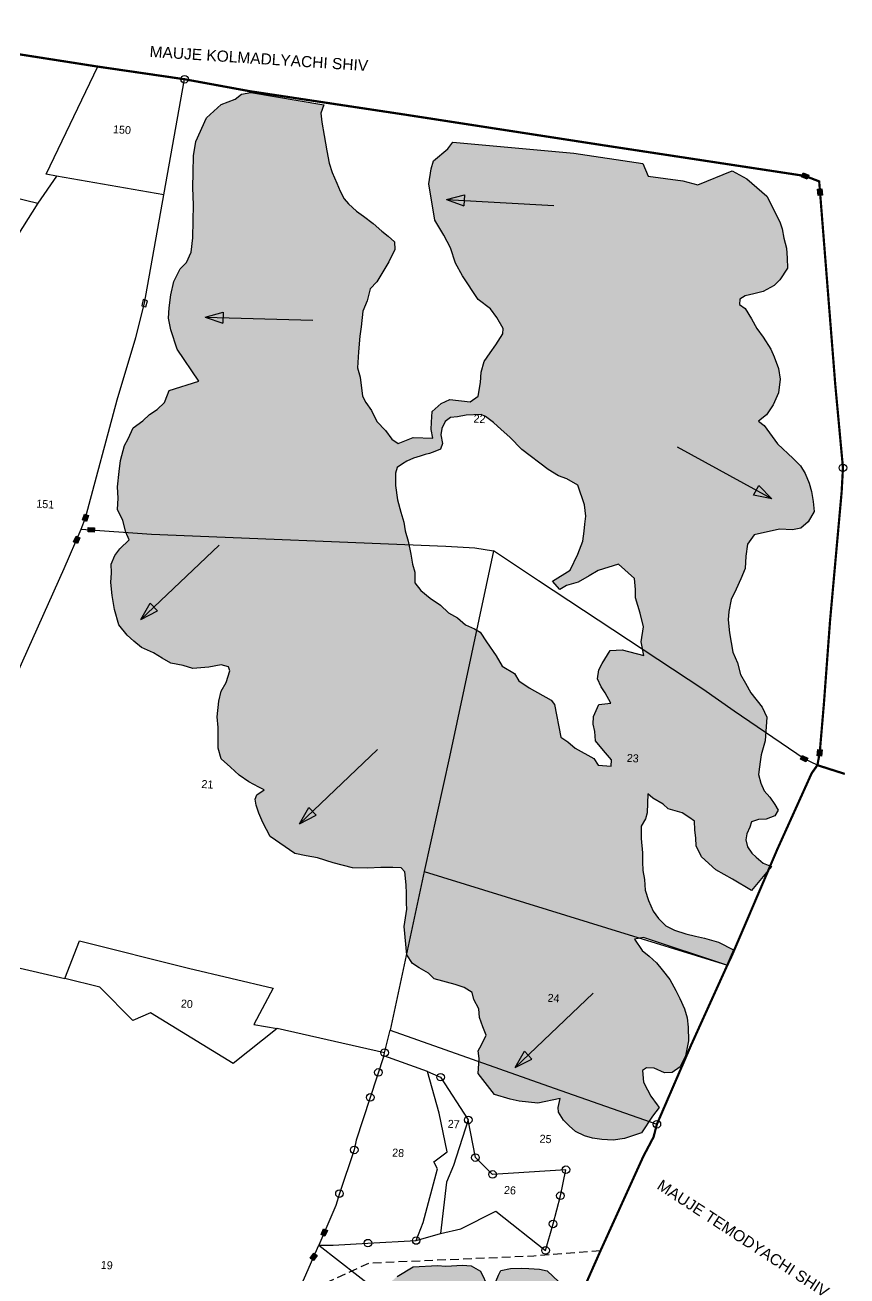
# Model space of a CAD drawing. Header units: metres. Extents: x 278326 to 279449, y 2043971 to 2046657.
# Drawn here: x 278971 to 279449, y 2045873 to 2046599 of the extents above; entities that cross this region are included whole.
import ezdxf
from ezdxf.enums import TextEntityAlignment as Align

# ---------------------------------------------------------------- set-up
doc = ezdxf.new("R2010")
doc.units = ezdxf.units.M
doc.header["$MEASUREMENT"] = 0
doc.linetypes.add('DASHED', pattern=[0.75, 0.5, -0.25])
doc.linetypes.add('DIVIDE', pattern=[1.25, 0.5, -0.25, 0, -0.25, 0, -0.25])
for name, color, linetype in [('LINE_FOOTPATH', 1, 'DASHED'), ('POLY_HATCH', 12, 'Continuous'), ('POLY_PARCEL', 6, 'Continuous'), ('SYM_ARROW', 1, 'Continuous'), ('SYM_STONE', 1, 'Continuous'), ('TEXT_MAPOUT', 7, 'Continuous'), ('TEXT_PARCEL', 7, 'Continuous'), ('V_BOUND_LINE', 7, 'Continuous'), ('V_DIVIDE_LINE', 7, 'DIVIDE')]:
    doc.layers.add(name, color=color, linetype=linetype)
doc.styles.get("Standard").update_dxf_attribs({"font": 'arial.ttf'})
doc.styles.add('TEXT_MAP', font='KRDEV050.TTF', dxfattribs={"height": 1.8})
pattern_1 = [(356.28556, (278229.2698, 2044790.343), (3.427772, 3.009841), [3.225582, -3.225582]), (86.28556, (278232.4886, 2044790.134), (-3.009841, 3.427772), [3.225582, -3.225582])]

# ---------------------------------------------------------------- blocks, each defined once
blk = doc.blocks.new('STONE')
blk.add_circle((0, 0), 0.851)
blk = doc.blocks.new('STONESQUAREFILLED')
blk.add_hatch(color=256).paths.add_polyline_path([(0.7, -0.48), (0.7, 0.48), (-0.7, 0.48), (-0.7, -0.48)])
blk.add_lwpolyline([(-0.7, 0.48), (0.7, 0.48), (0.7, -0.48), (-0.7, -0.48)], close=True)
blk = doc.blocks.new('STONESQUARE')
blk.add_lwpolyline([(-0.7, 0.48), (0.7, 0.48), (0.7, -0.48), (-0.7, -0.48)], close=True)
blk = doc.blocks.new('ARROWASPECT')
h = blk.add_hatch(color=256)
h.paths.add_polyline_path([(2.85, -2.85), (3.72, -1.98), (0, 0)])
h.paths.add_polyline_path([(0, 0), (1.98, -3.72), (2.85, -2.85)])
for points in [[(0, 0), (17.15, -17.15)], [(0, 0), (1.98, -3.72)], [(0, 0), (3.72, -1.98)], [(3.72, -1.98), (1.98, -3.72)]]:
    blk.add_lwpolyline(points)

msp = doc.modelspace()

# ---------------------------------------------------------------- hatches: boundary and pattern name
at = {"layer": 'POLY_HATCH'}
h = msp.add_hatch(dxfattribs=at)
h.set_pattern_fill('ZIGZAG', color=256, scale=25.804659, angle=-3.71444, style=0)
h.set_pattern_definition(pattern_1)
h.paths.add_polyline_path([(279184.34, 2046358.38), (279180.69, 2046363.47), (279175.73, 2046368.64), (279172.61, 2046375.02), (279169.38, 2046379.64), (279167.41, 2046383.3), (279165.93, 2046394.43), (279164.51, 2046399.82), (279165.11, 2046409.04), (279165.71, 2046418.27), (279166.49, 2046423.52), (279167.53, 2046432.71), (279170.13, 2046438.72), (279171.9, 2046445.67), (279175.7, 2046449.83), (279182.63, 2046461.3), (279186.19, 2046468.57), (279186.04, 2046472.99), (279182.28, 2046476.32), (279178.5, 2046479.21), (279173.48, 2046483.51), (279168.02, 2046487.84), (279163.79, 2046490.76), (279159.21, 2046495.03), (279156.75, 2046497.84), (279154.39, 2046502.4), (279152.48, 2046506.94), (279149.8, 2046513.29), (279147.95, 2046518.7), (279146.64, 2046525.85), (279145.02, 2046534.78), (279143.74, 2046542.36), (279143.21, 2046547.69), (279144.84, 2046552.44), (279102.48, 2046559.6), (279097.12, 2046558.63), (279093.4, 2046555.78), (279085.26, 2046552.78), (279076.8, 2046544.94), (279070.61, 2046531.23), (279069.19, 2046522.93), (279069, 2046513.24), (279068.87, 2046504.42), (279069.1, 2046494.26), (279068.97, 2046485.44), (279068.75, 2046475.31), (279067.77, 2046466.99), (279065.17, 2046460.98), (279061.4, 2046457.25), (279057.83, 2046449.98), (279056, 2046442.16), (279055.08, 2046434.72), (279054.68, 2046428.57), (279056.01, 2046421.86), (279059.69, 2046410.59), (279072.18, 2046392.13), (279055.05, 2046386.63), (279054, 2046384.05), (279052.39, 2046379.74), (279048.15, 2046375.6), (279043.55, 2046372.81), (279039.78, 2046369.09), (279034.22, 2046365.03), (279031.15, 2046358.61), (279029.14, 2046354.77), (279026.81, 2046346.1), (279025.94, 2046339.54), (279024.93, 2046330.78), (279025.38, 2046324.13), (279024.95, 2046317.54), (279028.07, 2046311.16), (279029.84, 2046304.43), (279031.75, 2046299.89), (279026.42, 2046294.68), (279023.52, 2046290.89), (279021.42, 2046285.74), (279021.55, 2046280.87), (279021.17, 2046275.16), (279022.01, 2046267.61), (279023.25, 2046259.58), (279025.76, 2046250.6), (279030.67, 2046244.54), (279034.42, 2046241.21), (279039.03, 2046237.38), (279045.89, 2046234.29), (279051, 2046231.31), (279056.1, 2046228.33), (279063.08, 2046226.99), (279068.71, 2046225.3), (279078.03, 2046226.02), (279085.18, 2046227.32), (279089.52, 2046226.16), (279090.25, 2046223.91), (279088.21, 2046217.13), (279085.23, 2046212.03), (279083.98, 2046206.38), (279082.94, 2046197.18), (279083.42, 2046190.97), (279083.49, 2046185.23), (279083.53, 2046179.05), (279085.33, 2046172.75), (279090.76, 2046167.99), (279095.75, 2046163.25), (279101.24, 2046159.37), (279107.22, 2046156.33), (279110.21, 2046154.81), (279106.06, 2046151.99), (279105.01, 2046149.41), (279105.66, 2046145.84), (279107.13, 2046141.33), (279109.43, 2046135.89), (279113.75, 2046127.67), (279128.13, 2046117.91), (279134.66, 2046116.6), (279141.2, 2046115.3), (279150.29, 2046112.5), (279161.58, 2046109.56), (279170.4, 2046109.43), (279177.93, 2046109.82), (279185, 2046109.8), (279189.83, 2046109.49), (279191.89, 2046107.15), (279192.72, 2046099.6), (279192.85, 2046094.73), (279192.92, 2046088.99), (279193.13, 2046085.45), (279191.59, 2046075.4), (279193.17, 2046058.97), (279196.38, 2046053.91), (279200.19, 2046051.46), (279205.74, 2046048.45), (279209.05, 2046045.15), (279221.19, 2046041.71), (279226.38, 2046040.05), (279231.05, 2046037.1), (279232.11, 2046033.06), (279234.85, 2046027.59), (279235.41, 2046022.7), (279237.27, 2046017.28), (279239.15, 2046012.3), (279236.58, 2046006.73), (279234.6, 2046003.33), (279235.19, 2045998.88), (279234.62, 2045990.1), (279243.99, 2045978.01), (279253.08, 2045975.22), (279258.3, 2045974), (279269.26, 2045972.84), (279282.24, 2045975.53), (279281.02, 2045970.32), (279281.28, 2045967.65), (279284.08, 2045963.06), (279287.39, 2045959.75), (279291.15, 2045956.42), (279296.28, 2045953.88), (279301.06, 2045952.69), (279306.31, 2045951.91), (279312.91, 2045951.48), (279319.59, 2045952.37), (279329.52, 2045955.69), (279335.89, 2045965.43), (279339.75, 2045970.47), (279338.51, 2045971.88), (279334.87, 2045976.97), (279332.9, 2045980.63), (279330.55, 2045985.19), (279330.1, 2045991.84), (279332.41, 2045993.45), (279336.8, 2045993.17), (279342.82, 2045990.57), (279347.24, 2045990.73), (279351.87, 2045993.96), (279354.93, 2046000.38), (279356.82, 2046009.08), (279356.46, 2046017.04), (279355.92, 2046022.37), (279354.5, 2046027.76), (279351.8, 2046033.67), (279349.44, 2046038.24), (279345.89, 2046044.65), (279341.39, 2046050.23), (279338.13, 2046054.41), (279333.96, 2046058.22), (279329.77, 2046061.58), (279325.33, 2046068.04), (279330.69, 2046069.02), (279379.1, 2046053.08), (279382.79, 2046061.85), (279374.26, 2046066.37), (279366.02, 2046068.67), (279360.8, 2046069.89), (279355.14, 2046071.14), (279348.66, 2046073.33), (279343.53, 2046075.87), (279339.39, 2046080.11), (279336.13, 2046084.29), (279333.45, 2046090.64), (279331.62, 2046096.5), (279331.14, 2046102.71), (279330.16, 2046108.06), (279330.04, 2046112.93), (279329.94, 2046118.23), (279329.16, 2046126.66), (279329.18, 2046133.72), (279331.67, 2046137.97), (279332.77, 2046141.43), (279333.05, 2046152.44), (279335.98, 2046150.05), (279341.94, 2046146.57), (279344.84, 2046143.73), (279353.08, 2046141.43), (279356.9, 2046138.98), (279360.27, 2046136.56), (279360.4, 2046131.69), (279360.96, 2046126.8), (279361.12, 2046122.38), (279364.23, 2046116), (279372.57, 2046108.4), (279382.37, 2046102.91), (279393.43, 2046096.46), (279404.92, 2046110.27), (279400.2, 2046112.34), (279396, 2046115.7), (279393.51, 2046118.07), (279391.1, 2046121.76), (279390.04, 2046125.8), (279390.7, 2046129.28), (279392.28, 2046133.15), (279393.36, 2046136.17), (279397.43, 2046137.67), (279401.85, 2046137.83), (279406.83, 2046139.71), (279408.82, 2046143.11), (279406.82, 2046146.33), (279404, 2046150.48), (279400.71, 2046154.23), (279398.8, 2046158.76), (279397.35, 2046163.71), (279398.08, 2046168.08), (279398.28, 2046171.15), (279398.97, 2046175.08), (279401.27, 2046183.31), (279402.16, 2046196.93), (279399.45, 2046202.85), (279392.93, 2046211.21), (279389.76, 2046216.71), (279386.99, 2046221.74), (279385.22, 2046228.48), (279382.54, 2046234.83), (279380.62, 2046245.99), (279379.79, 2046253.54), (279380.1, 2046258.37), (279381.44, 2046265.35), (279384.47, 2046271.33), (279387.07, 2046277.34), (279389.67, 2046283.35), (279390.12, 2046290.38), (279391.02, 2046297.38), (279394.91, 2046302.86), (279409.65, 2046306.24), (279417.12, 2046305.76), (279422.04, 2046306.76), (279426.26, 2046310.46), (279429.73, 2046316.41), (279429.23, 2046322.18), (279428.28, 2046327.98), (279426.83, 2046332.93), (279424.54, 2046338.37), (279421.75, 2046342.96), (279417.61, 2046347.2), (279408.45, 2046355.74), (279400.75, 2046366.39), (279397.38, 2046368.81), (279402.03, 2046372.48), (279405.95, 2046378.41), (279409.04, 2046385.27), (279409.99, 2046393.15), (279409.07, 2046399.38), (279406.42, 2046406.17), (279404.51, 2046410.71), (279400.1, 2046417.62), (279396.46, 2046422.71), (279393.28, 2046428.21), (279389.7, 2046434.18), (279386.32, 2046436.6), (279386.52, 2046439.68), (279389.74, 2046441.67), (279394.67, 2046442.68), (279400.05, 2046444.09), (279406.47, 2046447.65), (279409.77, 2046450.96), (279414.19, 2046457.74), (279414.12, 2046463.48), (279413.61, 2046469.25), (279412.22, 2046475.07), (279411.24, 2046480.43), (279409.74, 2046484.5), (279402.33, 2046499.54), (279390.62, 2046509.57), (279382.08, 2046514.09), (279362.14, 2046506.12), (279353.46, 2046508.45), (279333.32, 2046511.08), (279330.26, 2046518.34), (279290.04, 2046524.48), (279219.81, 2046530.81), (279216.92, 2046527.02), (279208.52, 2046520.07), (279207.33, 2046515.29), (279205.88, 2046506.56), (279209.37, 2046485.59), (279214.55, 2046476.87), (279218.49, 2046469.56), (279221.43, 2046460.54), (279225.37, 2046453.23), (279234.63, 2046439.39), (279241.79, 2046434.07), (279245.43, 2046428.98), (279248.99, 2046422.57), (279248.79, 2046419.5), (279244.84, 2046413.13), (279241.45, 2046408.5), (279238.03, 2046403.43), (279236.32, 2046397.36), (279235.92, 2046391.21), (279234.52, 2046383.36), (279229.9, 2046380.13), (279218.06, 2046381.34), (279213.05, 2046379.02), (279207.9, 2046374.5), (279207.5, 2046368.35), (279207.22, 2046363.95), (279208.22, 2046359.03), (279196.76, 2046359.34), (279188.15, 2046355.92)])
h.paths.add_polyline_path([(279186.49, 2046331.58), (279186.53, 2046338.61), (279187.57, 2046341.86), (279190.62, 2046344.14), (279193.2, 2046345.63), (279197.05, 2046347.45), (279200.84, 2046348.45), (279203.81, 2046349.5), (279206.34, 2046350.16), (279209.3, 2046351.21), (279212.71, 2046352.64), (279213.75, 2046355.89), (279212.83, 2046360.92), (279213.49, 2046364.6), (279215.4, 2046368.61), (279218.45, 2046370.9), (279222.63, 2046371.46), (279227.66, 2046372.37), (279236.37, 2046372.63), (279238.8, 2046371.65), (279243.53, 2046368.03), (279247.83, 2046364.03), (279252.92, 2046359.55), (279259.92, 2046352.48), (279275.31, 2046340.72), (279281.28, 2046337.02), (279286.15, 2046335.46), (279292.54, 2046331.73), (279296.35, 2046320.31), (279297.16, 2046313.63), (279296.45, 2046309.12), (279296.18, 2046305), (279295.4, 2046299.26), (279292.41, 2046291.59), (279288.09, 2046282.35), (279277.73, 2046275.98), (279281.97, 2046271.15), (279285.85, 2046273.38), (279292.61, 2046275.43), (279299.06, 2046279.15), (279304.23, 2046282.13), (279316.07, 2046285.91), (279325.46, 2046277.44), (279325.88, 2046271.2), (279325.97, 2046266.22), (279328.71, 2046257.35), (279330.68, 2046249.36), (279329.29, 2046240.76), (279330.85, 2046232.79), (279318.22, 2046236.1), (279311.15, 2046235.73), (279306.52, 2046228.16), (279304.63, 2046224.56), (279303.87, 2046219.23), (279306.05, 2046214.53), (279308.31, 2046211.07), (279311.65, 2046205.06), (279304.56, 2046204.28), (279301.63, 2046197.43), (279301.33, 2046192.9), (279302.3, 2046188.7), (279302.78, 2046183.28), (279307.38, 2046177.6), (279312.01, 2046172.33), (279311.77, 2046168.62), (279304.34, 2046169.11), (279301.7, 2046173), (279290.91, 2046179.09), (279286.59, 2046182.68), (279282.62, 2046185.42), (279278.88, 2046204.29), (279276.98, 2046206.9), (279264.18, 2046213.94), (279258.23, 2046218.05), (279255.61, 2046222.36), (279248.43, 2046226.55), (279245.09, 2046232.56), (279239.41, 2046240.8), (279235.64, 2046246.42), (279232.44, 2046248.29), (279227.22, 2046250.7), (279222.51, 2046254.73), (279217.31, 2046257.55), (279212.62, 2046261.99), (279206.68, 2046266.1), (279201.17, 2046270.6), (279197.73, 2046274.96), (279197.71, 2046281.17), (279196.36, 2046285.82), (279195.5, 2046291.67), (279193.92, 2046299.22), (279192.23, 2046305.13), (279191.31, 2046310.15), (279189.62, 2046316.06), (279187.6, 2046323.23)], flags=16)
h = msp.add_hatch(dxfattribs=at)
h.set_pattern_fill('ZIGZAG', color=256, scale=25.804659, angle=-3.71444, style=0)
h.set_pattern_definition(pattern_1)
h.paths.add_polyline_path([(279256.06, 2045600.55), (279255.2, 2045604.53), (279253.18, 2045608.02), (279253.4, 2045611.37), (279254.07, 2045620.25), (279255.1, 2045627.47), (279257.21, 2045634.06), (279259.32, 2045640.65), (279260.98, 2045648.95), (279259, 2045653), (279254.86, 2045658.31), (279247.93, 2045663.81), (279242.67, 2045669.19), (279237.55, 2045676.81), (279233.7, 2045686.59), (279231.42, 2045694.59), (279228.57, 2045702.62), (279227.82, 2045708.27), (279228.22, 2045714.41), (279229.99, 2045724.39), (279232.24, 2045733.21), (279233.65, 2045737.6), (279237.47, 2045744.64), (279239.54, 2045750.67), (279242.74, 2045756.63), (279248.23, 2045763.56), (279256.33, 2045775.93), (279251.55, 2045780.16), (279247.09, 2045780.45), (279243.97, 2045775.61), (279241.48, 2045771.84), (279237.91, 2045768.71), (279235.98, 2045764.92), (279232.63, 2045765.13), (279232.96, 2045770.16), (279233.54, 2045779.09), (279233.41, 2045785.82), (279233.88, 2045793.08), (279234.25, 2045798.66), (279234.57, 2045803.68), (279236.13, 2045810.31), (279239.13, 2045813.48), (279242.67, 2045816.05), (279246.09, 2045816.95), (279249.59, 2045818.96), (279254.13, 2045819.79), (279257.48, 2045819.57), (279263.06, 2045819.21), (279266.59, 2045821.78), (279276.39, 2045843.01), (279274.48, 2045848.17), (279268.48, 2045850.81), (279262.52, 2045854), (279257, 2045855.48), (279248.25, 2045858.85), (279250.03, 2045860.41), (279253.19, 2045865.81), (279256.02, 2045866.19), (279262.76, 2045866.31), (279264.95, 2045865.61), (279272.63, 2045862.87), (279276.39, 2045860.38), (279283.43, 2045856.56), (279284.61, 2045866.01), (279274.58, 2045875.63), (279270.15, 2045876.48), (279264, 2045876.88), (279259.53, 2045877.17), (279253.35, 2045877.01), (279247.66, 2045875.7), (279246.36, 2045872.98), (279243.69, 2045866.43), (279240.31, 2045866.09), (279235.86, 2045875.34), (279230.46, 2045878.5), (279225.43, 2045878.82), (279215.86, 2045878.32), (279210.84, 2045878.65), (279196.77, 2045877.88), (279187.43, 2045872.32), (279180.3, 2045866.06), (279176.92, 2045857.31), (279173.62, 2045849.68), (279172.83, 2045837.4), (279172.66, 2045826.2), (279165.33, 2045825.55), (279158.59, 2045825.43), (279152.48, 2045826.39), (279148.72, 2045828.87), (279144.39, 2045831.4), (279142.38, 2045834.89), (279139.24, 2045838.46), (279136.11, 2045842.02), (279131.86, 2045845.66), (279123.95, 2045836.09), (279112.51, 2045841.31), (279100.48, 2045846.02), (279096.98, 2045844), (279092.22, 2045839.83), (279089.89, 2045829.89), (279088.87, 2045822.67), (279087.31, 2045816.04), (279086.36, 2045809.94), (279087.45, 2045800.9), (279087.09, 2045795.32), (279087.7, 2045787.43), (279088.35, 2045780.1), (279089.1, 2045774.45), (279094.1, 2045765.16), (279096.01, 2045759.99), (279099.04, 2045754.75), (279102.13, 2045750.62), (279106.94, 2045746.95), (279111.16, 2045742.75), (279115.41, 2045739.11), (279121.89, 2045735.33), (279127.26, 2045731.62), (279134.27, 2045727.24), (279131.18, 2045722.95), (279126.99, 2045718.74), (279121.74, 2045715.72), (279115.76, 2045706.5), (279107.8, 2045704.78), (279094.84, 2045703.94), (279082.04, 2045705.33), (279077.01, 2045705.66), (279071.84, 2045703.75), (279067.38, 2045695.63), (279064.64, 2045687.96), (279062.08, 2045683.08), (279061.2, 2045678.1), (279061.36, 2045671.92), (279064.42, 2045667.24), (279067.37, 2045660.88), (279063.98, 2045660.54), (279058.47, 2045662.02), (279053.25, 2045667.96), (279048.24, 2045677.26), (279044.52, 2045680.3), (279039.53, 2045681.18), (279035.54, 2045680.32), (279029.07, 2045675.7), (279020.14, 2045676.28), (279018.61, 2045678.62), (279016.21, 2045684.94), (279009.62, 2045687.05), (279005.75, 2045687.86), (279001.24, 2045687.59), (278995.62, 2045687.4), (278991.08, 2045686.57), (278986.43, 2045684.07), (278981.15, 2045680.49), (278978.18, 2045677.88), (278976.32, 2045675.2), (278973.8, 2045670.88), (278971.46, 2045669.35), (278968.7, 2045670.09), (278965.46, 2045671.98), (278961.14, 2045674.5), (278955.62, 2045675.98), (278953.46, 2045677.24), (278944.6, 2045678.94), (278938.12, 2045676.98), (278936.75, 2045663.34), (278943.12, 2045665.27), (278945.95, 2045665.64), (278949.3, 2045665.42), (278953.74, 2045664.58), (278960.96, 2045663.55), (278983.48, 2045664.89), (278984.22, 2045667.64), (278987.16, 2045669.69), (278992.29, 2045671.04), (278998.62, 2045673.43), (279003.09, 2045673.14), (279008.67, 2045672.78), (279013.55, 2045670.22), (279021.04, 2045664.69), (279026.22, 2045666.6), (279033.1, 2045668.95), (279039.21, 2045668), (279043.49, 2045664.92), (279048.82, 2045660.65), (279051.96, 2045657.08), (279061.58, 2045649.73), (279067.54, 2045646.54), (279063.37, 2045642.89), (279059.81, 2045639.75), (279057.78, 2045625.87), (279059.47, 2045617.35), (279064.41, 2045606.95), (279068.33, 2045598.28), (279071.91, 2045593.01), (279068.8, 2045588.16), (279063.41, 2045582.91), (279061.93, 2045577.4), (279060.9, 2045570.18), (279060.39, 2045562.36), (279061.18, 2045557.27), (279064.28, 2045553.14), (279067.34, 2045548.46), (279069.91, 2045544.93), (279076.29, 2045539.47), (279061.69, 2045521.92), (279048.21, 2045521.68), (279042.52, 2045520.37), (279036.65, 2045516.26), (279024.81, 2045498.73), (279021.43, 2045489.98), (279020.15, 2045478.85), (279021.91, 2045471.45), (279025.87, 2045463.34), (279033.83, 2045447.69), (279039.92, 2045437.77), (279040.08, 2045431.59), (279032.27, 2045423.69), (279023.84, 2045414.71), (279018.79, 2045406.07), (279015.56, 2045399.55), (279012.48, 2045395.27), (279005.22, 2045395.74), (279001.42, 2045397.67), (278997.76, 2045401.83), (278989.34, 2045410.23), (278983.93, 2045413.38), (278973.36, 2045414.63), (278966.96, 2045411.12), (278956.96, 2045403.92), (278946.29, 2045395.08), (278935.21, 2045388.52), (278930.29, 2045390.52), (278925.23, 2045390.28), (278921.35, 2045391.1), (278917.63, 2045394.14), (278912.82, 2045397.82), (278906.82, 2045400.45), (278903.02, 2045402.38), (278896.35, 2045403.37), (278892.48, 2045404.18), (278885.7, 2045403.5), (278880.01, 2045402.19), (278875.96, 2045400.21), (278870.15, 2045397.22), (278865.65, 2045396.96), (278862.41, 2045398.85), (278860.5, 2045404.02), (278861.98, 2045409.52), (278861.86, 2045416.26), (278861.77, 2045423.55), (278862.24, 2045430.81), (278854.49, 2045432.43), (278848.84, 2045431.68), (278839.31, 2045431.74), (278833.09, 2045431.02), (278829.25, 2045432.39), (278826.12, 2045435.96), (278822.57, 2045441.79), (278816.75, 2045447.21), (278810.61, 2045447.61), (278801.68, 2045448.19), (278794.34, 2045447.55), (278789.1, 2045444.52), (278785.01, 2045441.99), (278781.69, 2045442.76), (278777.89, 2045444.69), (278777.59, 2045448.63), (278775.68, 2045453.8), (278773.99, 2045462.32), (278772.01, 2045466.37), (278768.28, 2045469.42), (278763.89, 2045470.82), (278759.45, 2045471.67), (278751.56, 2045471.06), (278746.39, 2045469.16), (278741.67, 2045465.54), (278733.18, 2045464.41), (278730.77, 2045461.76), (278729.31, 2045465.22), (278723.91, 2045468.37), (278719.92, 2045467.51), (278714.79, 2045466.16), (278711.33, 2045464.71), (278706.75, 2045463.32), (278704, 2045464.06), (278701.87, 2045465.88), (278698.7, 2045468.89), (278695.01, 2045472.49), (278694.18, 2045477.03), (278685.95, 2045479.81), (278676.98, 2045479.83), (278672.51, 2045480.12), (278666.96, 2045481.04), (278664.5, 2045486.24), (278661.88, 2045489.22), (278654.88, 2045493.6), (278651, 2045494.41), (278643.08, 2045493.24), (278639.55, 2045490.67), (278634.23, 2045486.53), (278635.33, 2045434.33), (278639.29, 2045426.22), (278642.13, 2045418.19), (278636.44, 2045416.88), (278635.69, 2045396.75), (278638.17, 2045365.76), (278638.41, 2045352.29), (278639.39, 2045349.99), (278646.61, 2045348.96), (278643.98, 2045342.96), (278648.64, 2045337.06), (278651.81, 2045334.05), (278662.28, 2045331.13), (278671.36, 2045332.78), (278676.01, 2045335.28), (278688.33, 2045335.04), (278696.48, 2045339.56), (278701.73, 2045334.17), (278712.24, 2045331.81), (278726.13, 2045329.78), (278743.9, 2045301.16), (278749.45, 2045300.24), (278761.77, 2045300), (278768.73, 2045303.48), (278783.54, 2045307), (278788.15, 2045308.94), (278794.02, 2045313.04), (278801.88, 2045313.09), (278812.53, 2045312.96), (278817.2, 2045298.65), (278819.96, 2045297.91), (278829.56, 2045298.97), (278836.93, 2045300.17), (278847.47, 2045298.36), (278853.47, 2045295.73), (278856.64, 2045292.72), (278860.82, 2045287.97), (278872, 2045278.83), (278880.57, 2045298.46), (278874.93, 2045306.67), (278864.9, 2045316.29), (278857.15, 2045317.91), (278851.01, 2045318.31), (278843.12, 2045317.7), (278832.02, 2045319.55), (278817.38, 2045327.22), (278812.91, 2045327.51), (278808.44, 2045327.8), (278799.47, 2045327.82), (278789.34, 2045327.36), (278785.47, 2045328.17), (278781.04, 2045329.02), (278777.2, 2045330.39), (278775.25, 2045336.38), (278770.34, 2045338.38), (278765.69, 2045335.88), (278755.49, 2045334.3), (278749.87, 2045334.1), (278743.2, 2045335.1), (278738.32, 2045337.65), (278734.03, 2045340.74), (278727.48, 2045343.4), (278723.64, 2045344.77), (278714.85, 2045347.59), (278710.01, 2045350.7), (278703.93, 2045352.22), (278696.12, 2045352.73), (278689.97, 2045353.13), (278683.31, 2045354.12), (278677.87, 2045356.71), (278672.35, 2045358.19), (278664.75, 2045362.05), (278658.27, 2045365.83), (278653.84, 2045366.68), (278648.87, 2045376.53), (278649.16, 2045381), (278650.19, 2045388.22), (278652.37, 2045395.92), (278655.81, 2045405.79), (278655.06, 2045411.44), (278654.9, 2045417.62), (278652.99, 2045422.79), (278653.68, 2045433.39), (278653.11, 2045441.84), (278652.35, 2045447.49), (278652.12, 2045452.55), (278653, 2045457.54), (278655.53, 2045461.86), (278659.69, 2045465.51), (278664.23, 2045466.34), (278672.2, 2045468.06), (278682.92, 2045469.05), (278686.23, 2045468.27), (278689.44, 2045465.82), (278694.77, 2045461.55), (278697.45, 2045459.7), (278699.88, 2045453.94), (278714.02, 2045455.82), (278718.67, 2045458.32), (278721.47, 2045458.14), (278723.07, 2045456.91), (278726.28, 2045454.46), (278732.42, 2045454.06), (278738.6, 2045454.22), (278735.41, 2045448.27), (278736.79, 2045443.69), (278741.22, 2045442.84), (278747.93, 2045442.41), (278754.66, 2045442.53), (278758.5, 2045441.16), (278761.67, 2045438.15), (278767.45, 2045432.17), (278769.87, 2045434.82), (278775.08, 2045437.28), (278788.44, 2045435.85), (278794.66, 2045436.57), (278801.51, 2045438.37), (278808.8, 2045438.46), (278812.15, 2045438.24), (278816.44, 2045435.16), (278820.1, 2045431), (278823.19, 2045426.87), (278826.92, 2045423.83), (278832.43, 2045422.35), (278836.83, 2045420.94), (278833.93, 2045419.45), (278833.15, 2045416.14), (278836.32, 2045413.13), (278841.76, 2045410.53), (278844.3, 2045406.44), (278846.24, 2045401.83), (278862.65, 2045386.76), (278870.69, 2045389.6), (278877.61, 2045392.51), (278891.08, 2045392.76), (278893.84, 2045392.02), (278904.94, 2045390.18), (278908.18, 2045388.28), (278911.42, 2045386.39), (278919.69, 2045384.17), (278937.68, 2045382.59), (278941.03, 2045382.38), (278947.25, 2045383.09), (278953.75, 2045388.28), (278959.59, 2045391.82), (278965.99, 2045395.33), (278971.09, 2045396.12), (278976.11, 2045395.79), (278983.34, 2045394.76), (278990.04, 2045394.33), (278996, 2045391.14), (279002.03, 2045389.06), (278992.77, 2045384.62), (278988.47, 2045378.74), (278987.62, 2045374.31), (278987.49, 2045363.66), (278989.03, 2045352.91), (278992.45, 2045336.44), (278995.4, 2045330.08), (278991.24, 2045326.43), (278985.44, 2045323.44), (278976.81, 2045320.08), (278964.79, 2045316.37), (278956.05, 2045311.34), (278948.17, 2045302.32), (278943.57, 2045291.97), (278942.63, 2045277.45), (278942.72, 2045270.16), (278944.23, 2045258.85), (278945.81, 2045248.66), (278949.21, 2045240.59), (278953.62, 2045230.78), (278962.43, 2045219.56), (278968.88, 2045215.22), (278975.43, 2045212.55), (278979.23, 2045210.62), (278982.78, 2045204.78), (278988.11, 2045200.51), (278990.13, 2045197.02), (278997.55, 2045190.37), (278989.1, 2045189.8), (278979.53, 2045189.3), (278973.21, 2045186.91), (278966.18, 2045182.32), (278964.61, 2045184.1), (278964.42, 2045189.72), (278957.55, 2045196.33), (278954.28, 2045197.67), (278949.21, 2045197.43), (278940.76, 2045196.86), (278936.11, 2045194.36), (278926.44, 2045192.19), (278925.47, 2045194.49), (278923.38, 2045196.87), (278921.92, 2045200.33), (278918.16, 2045202.81), (278920.01, 2045205.5), (278921.46, 2045210.45), (278922.9, 2045215.4), (278922.63, 2045219.9), (278921.84, 2045225), (278920.38, 2045228.45), (278917.36, 2045233.69), (278913.07, 2045236.77), (278907.63, 2045239.37), (278902.68, 2045240.81), (278901.15, 2045243.15), (278901.33, 2045245.94), (278903.29, 2045250.3), (278904.1, 2045254.17), (278903.73, 2045257), (278902.41, 2045262.69), (278902.04, 2045265.52), (278898.9, 2045269.08), (278891.93, 2045274.02), (278884.08, 2045273.97), (278884.38, 2045270.03), (278889.64, 2045264.64), (278893.41, 2045262.15), (278894.9, 2045259.25), (278896.73, 2045252.97), (278896.44, 2045248.5), (278894.37, 2045242.47), (278897.7, 2045233.29), (278904.44, 2045233.41), (278908.83, 2045232), (278910.85, 2045228.51), (278912.27, 2045224.5), (278913.62, 2045219.36), (278915.53, 2045214.19), (278914.72, 2045210.32), (278911.11, 2045206.63), (278925.17, 2045172.65), (278932.5, 2045173.3), (278938.83, 2045175.69), (278944.59, 2045178.12), (278947.21, 2045175.14), (278947.62, 2045172.87), (278951.28, 2045168.71), (278956.82, 2045167.79), (278962.41, 2045167.43), (278972.5, 2045167.34), (278978.71, 2045168.05), (278982.14, 2045168.95), (278988.84, 2045168.52), (278990.89, 2045165.58), (278990.64, 2045161.67), (278989.23, 2045157.28), (279008.62, 2045162.19), (279013.64, 2045161.86), (279025.31, 2045177.36), (279026.79, 2045182.87), (279028.82, 2045188.34), (279029.78, 2045194.45), (279030.25, 2045201.7), (279032.18, 2045205.5), (279036.11, 2045214.21), (279039.45, 2045222.4), (279042.08, 2045228.4), (279045.27, 2045234.36), (279050.14, 2045240.21), (279055.04, 2045246.62), (279060.43, 2045251.87), (279066.97, 2045257.61), (279072.25, 2045261.19), (279079.24, 2045265.22), (279087.16, 2045274.8), (279091.3, 2045286.86), (279091.7, 2045293), (279093.25, 2045299.63), (279095.95, 2045302.66), (279098.58, 2045308.65), (279102.19, 2045312.34), (279108.1, 2045317), (279112.22, 2045320.1), (279115.72, 2045322.11), (279117.69, 2045326.47), (279119.2, 2045332.54), (279119.64, 2045339.23), (279123.94, 2045345.12), (279126.99, 2045348.85), (279131.71, 2045352.46), (279135.39, 2045357.27), (279138.51, 2045362.11), (279141.21, 2045369.22), (279144.15, 2045371.27), (279148.83, 2045374.33), (279152.33, 2045376.35), (279155.86, 2045378.92), (279165.05, 2045382.25), (279171.79, 2045382.37), (279179.38, 2045386.92), (279182.42, 2045390.65), (279187.29, 2045396.5), (279188.28, 2045403.16), (279189.83, 2045409.79), (279194.14, 2045415.67), (279197.75, 2045419.36), (279201.32, 2045422.49), (279205.93, 2045424.44), (279210.43, 2045424.7), (279216.83, 2045428.21), (279224.42, 2045432.76), (279226.98, 2045437.64), (279230.28, 2045445.28), (279233.39, 2045450.12), (279237.7, 2045456), (279241.45, 2045461.93), (279246.14, 2045464.99), (279249.81, 2045469.79), (279256.7, 2045472.15), (279265.4, 2045476.63), (279260.5, 2045487.59), (279254.16, 2045493.61), (279251.07, 2045497.74), (279246.48, 2045504.76), (279244.12, 2045511.64), (279243.85, 2045516.14), (279246.23, 2045518.23), (279248.93, 2045525.34), (279252.05, 2045530.18), (279253.91, 2045532.86), (279257.4, 2045534.88), (279256.02, 2045539.45), (279252.36, 2045543.61), (279251.54, 2045548.15), (279250.22, 2045553.84), (279250.17, 2045561.69), (279250.57, 2045567.83), (279251.01, 2045574.53), (279251.37, 2045580.11), (279252.81, 2045585.06), (279254.63, 2045587.19), (279257.12, 2045590.95), (279257.45, 2045595.97)])

# ---------------------------------------------------------------- linework, layer by layer
at = {"layer": 'LINE_FOOTPATH', "ltscale": 10, "flags": 128}
msp.add_lwpolyline([(279305.62, 2045887.25), (279266.96, 2045884.12), (279170.93, 2045879.95), (279118.41, 2045855.61), (279000.42, 2045790.92), (278927.47, 2045753.64), (278904.21, 2045739.66)], dxfattribs=at)
at = {"layer": 'POLY_HATCH'}
for points in [[(279031.75, 2046299.89), (279029.84, 2046304.43), (279028.07, 2046311.16), (279024.95, 2046317.54), (279025.38, 2046324.13), (279024.93, 2046330.78), (279025.94, 2046339.54), (279026.81, 2046346.1), (279029.14, 2046354.77), (279031.15, 2046358.61), (279034.22, 2046365.03), (279039.78, 2046369.09), (279043.55, 2046372.81), (279048.15, 2046375.6), (279052.39, 2046379.74), (279054, 2046384.05), (279055.05, 2046386.63), (279072.18, 2046392.13), (279059.69, 2046410.59), (279056.01, 2046421.86), (279054.68, 2046428.57), (279055.08, 2046434.72), (279056, 2046442.16), (279057.83, 2046449.98), (279061.4, 2046457.25), (279065.17, 2046460.98), (279067.77, 2046466.99), (279068.75, 2046475.31), (279068.97, 2046485.44), (279069.1, 2046494.26), (279068.87, 2046504.42), (279069, 2046513.24), (279069.19, 2046522.93), (279070.61, 2046531.23), (279076.8, 2046544.94), (279085.26, 2046552.78), (279093.4, 2046555.78), (279097.12, 2046558.63), (279102.48, 2046559.6), (279144.84, 2046552.44), (279143.21, 2046547.69), (279143.74, 2046542.36), (279145.02, 2046534.78), (279146.64, 2046525.85), (279147.95, 2046518.7), (279149.8, 2046513.29), (279152.48, 2046506.94), (279154.39, 2046502.4), (279156.75, 2046497.84), (279159.21, 2046495.03), (279163.79, 2046490.76), (279168.02, 2046487.84), (279173.48, 2046483.51), (279178.5, 2046479.21), (279182.28, 2046476.32), (279186.04, 2046472.99), (279186.19, 2046468.57), (279182.63, 2046461.3), (279175.7, 2046449.83), (279171.9, 2046445.67), (279170.13, 2046438.72), (279167.53, 2046432.71), (279166.49, 2046423.52), (279165.71, 2046418.27), (279165.11, 2046409.04), (279164.51, 2046399.82), (279165.93, 2046394.43), (279167.41, 2046383.3), (279169.38, 2046379.64), (279172.61, 2046375.02), (279175.73, 2046368.64), (279180.69, 2046363.47), (279184.34, 2046358.38), (279188.15, 2046355.92), (279196.76, 2046359.34), (279208.22, 2046359.03), (279207.22, 2046363.95), (279207.5, 2046368.35), (279207.9, 2046374.5), (279213.05, 2046379.02), (279218.06, 2046381.34), (279229.9, 2046380.13), (279234.52, 2046383.36), (279235.92, 2046391.21), (279236.32, 2046397.36), (279238.03, 2046403.43), (279241.45, 2046408.5), (279244.84, 2046413.13), (279248.79, 2046419.5), (279248.99, 2046422.57), (279245.43, 2046428.98), (279241.79, 2046434.07), (279234.63, 2046439.39), (279225.37, 2046453.23), (279221.43, 2046460.54), (279218.49, 2046469.56), (279214.55, 2046476.87), (279209.37, 2046485.59), (279205.88, 2046506.56), (279207.33, 2046515.29), (279208.52, 2046520.07), (279216.92, 2046527.02), (279219.81, 2046530.81), (279290.04, 2046524.48), (279330.26, 2046518.34), (279333.32, 2046511.08), (279353.46, 2046508.45), (279362.14, 2046506.12), (279382.08, 2046514.09), (279390.62, 2046509.57), (279402.33, 2046499.54), (279409.74, 2046484.5), (279411.24, 2046480.43), (279412.22, 2046475.07), (279413.61, 2046469.25), (279414.12, 2046463.48), (279414.19, 2046457.74), (279409.77, 2046450.96), (279406.47, 2046447.65), (279400.05, 2046444.09), (279394.67, 2046442.68), (279389.74, 2046441.67), (279386.52, 2046439.68), (279386.32, 2046436.6), (279389.7, 2046434.18), (279393.28, 2046428.21), (279396.46, 2046422.71), (279400.1, 2046417.62), (279404.51, 2046410.71), (279406.42, 2046406.17), (279409.07, 2046399.38), (279409.99, 2046393.15), (279409.04, 2046385.27), (279405.95, 2046378.41), (279402.03, 2046372.48), (279397.38, 2046368.81), (279400.75, 2046366.39), (279408.45, 2046355.74), (279417.61, 2046347.2), (279421.75, 2046342.96), (279424.54, 2046338.37), (279426.83, 2046332.93), (279428.28, 2046327.98), (279429.23, 2046322.18), (279429.73, 2046316.41), (279426.26, 2046310.46), (279422.04, 2046306.76), (279417.12, 2046305.76), (279409.65, 2046306.24), (279394.91, 2046302.86), (279391.02, 2046297.38), (279390.12, 2046290.38), (279389.67, 2046283.35), (279387.07, 2046277.34), (279384.47, 2046271.33), (279381.44, 2046265.35), (279380.1, 2046258.37), (279379.79, 2046253.54), (279380.62, 2046245.99), (279382.54, 2046234.83), (279385.22, 2046228.48), (279386.99, 2046221.74), (279389.76, 2046216.71), (279392.93, 2046211.21), (279399.45, 2046202.85), (279402.16, 2046196.93), (279401.27, 2046183.31), (279398.97, 2046175.08), (279398.28, 2046171.15), (279398.08, 2046168.08), (279397.35, 2046163.71), (279398.8, 2046158.76), (279400.71, 2046154.23), (279404, 2046150.48), (279406.82, 2046146.33), (279408.82, 2046143.11), (279406.83, 2046139.71), (279401.85, 2046137.83), (279397.43, 2046137.67), (279393.36, 2046136.17), (279392.28, 2046133.15), (279390.7, 2046129.28), (279390.04, 2046125.8), (279391.1, 2046121.76), (279393.51, 2046118.07), (279396, 2046115.7), (279400.2, 2046112.34), (279404.92, 2046110.27), (279393.43, 2046096.46), (279382.37, 2046102.91), (279372.57, 2046108.4), (279364.23, 2046116), (279361.12, 2046122.38), (279360.96, 2046126.8), (279360.4, 2046131.69), (279360.27, 2046136.56), (279356.9, 2046138.98), (279353.08, 2046141.43), (279344.84, 2046143.73), (279341.94, 2046146.57), (279335.98, 2046150.05), (279333.05, 2046152.44), (279332.77, 2046141.43), (279331.67, 2046137.97), (279329.18, 2046133.72), (279329.16, 2046126.66), (279329.94, 2046118.23), (279330.04, 2046112.93), (279330.16, 2046108.06), (279331.14, 2046102.71), (279331.62, 2046096.5), (279333.45, 2046090.64), (279336.13, 2046084.29), (279339.39, 2046080.11), (279343.53, 2046075.87), (279348.66, 2046073.33), (279355.14, 2046071.14), (279360.8, 2046069.89), (279366.02, 2046068.67), (279374.26, 2046066.37), (279382.79, 2046061.85), (279379.1, 2046053.08), (279330.69, 2046069.02), (279325.33, 2046068.04), (279329.77, 2046061.58), (279333.96, 2046058.22), (279338.13, 2046054.41), (279341.39, 2046050.23), (279345.89, 2046044.65), (279349.44, 2046038.24), (279351.8, 2046033.67), (279354.5, 2046027.76), (279355.92, 2046022.37), (279356.46, 2046017.04), (279356.82, 2046009.08), (279354.93, 2046000.38), (279351.87, 2045993.96), (279347.24, 2045990.73), (279342.82, 2045990.57), (279336.8, 2045993.17), (279332.41, 2045993.45), (279330.1, 2045991.84), (279330.55, 2045985.19), (279332.9, 2045980.63), (279334.87, 2045976.97), (279338.51, 2045971.88), (279339.75, 2045970.47), (279335.89, 2045965.43), (279329.52, 2045955.69), (279319.59, 2045952.37), (279312.91, 2045951.48), (279306.31, 2045951.91), (279301.06, 2045952.69), (279296.28, 2045953.88), (279291.15, 2045956.42), (279287.39, 2045959.75), (279284.08, 2045963.06), (279281.28, 2045967.65), (279281.02, 2045970.32), (279282.24, 2045975.53), (279269.26, 2045972.84), (279258.3, 2045974), (279253.08, 2045975.22), (279243.99, 2045978.01), (279234.62, 2045990.1), (279235.19, 2045998.88), (279234.6, 2046003.33), (279236.58, 2046006.73), (279239.15, 2046012.3), (279237.27, 2046017.28), (279235.41, 2046022.7), (279234.85, 2046027.59), (279232.11, 2046033.06), (279231.05, 2046037.1), (279226.38, 2046040.05), (279221.19, 2046041.71), (279209.05, 2046045.15), (279205.74, 2046048.45), (279200.19, 2046051.46), (279196.38, 2046053.91), (279193.17, 2046058.97), (279191.59, 2046075.4), (279193.13, 2046085.45), (279192.92, 2046088.99), (279192.85, 2046094.73), (279192.72, 2046099.6), (279191.89, 2046107.15), (279189.83, 2046109.49), (279185, 2046109.8), (279177.93, 2046109.82), (279170.4, 2046109.43), (279161.58, 2046109.56), (279150.29, 2046112.5), (279141.2, 2046115.3), (279134.66, 2046116.6), (279128.13, 2046117.91), (279113.75, 2046127.67), (279109.43, 2046135.89), (279107.13, 2046141.33), (279105.66, 2046145.84), (279105.01, 2046149.41), (279106.06, 2046151.99), (279110.21, 2046154.81), (279107.22, 2046156.33), (279101.24, 2046159.37), (279095.75, 2046163.25), (279090.76, 2046167.99), (279085.33, 2046172.75), (279083.53, 2046179.05), (279083.49, 2046185.23), (279083.42, 2046190.97), (279082.94, 2046197.18), (279083.98, 2046206.38), (279085.23, 2046212.03), (279088.21, 2046217.13), (279090.25, 2046223.91), (279089.52, 2046226.16), (279085.18, 2046227.32), (279078.03, 2046226.02), (279068.71, 2046225.3), (279063.08, 2046226.99), (279056.1, 2046228.33), (279051, 2046231.31), (279045.89, 2046234.29), (279039.03, 2046237.38), (279034.42, 2046241.21), (279030.67, 2046244.54), (279025.76, 2046250.6), (279023.25, 2046259.58), (279022.01, 2046267.61), (279021.17, 2046275.16), (279021.55, 2046280.87), (279021.42, 2046285.74), (279023.52, 2046290.89), (279026.42, 2046294.68), (279031.75, 2046299.89)], [(279227.66, 2046372.37), (279222.63, 2046371.46), (279218.45, 2046370.9), (279215.4, 2046368.61), (279213.49, 2046364.6), (279212.83, 2046360.92), (279213.75, 2046355.89), (279212.71, 2046352.64), (279209.3, 2046351.21), (279206.34, 2046350.16), (279203.81, 2046349.5), (279200.84, 2046348.45), (279197.05, 2046347.45), (279193.2, 2046345.63), (279190.62, 2046344.14), (279187.57, 2046341.86), (279186.53, 2046338.61), (279186.49, 2046331.58), (279187.6, 2046323.23), (279189.62, 2046316.06), (279191.31, 2046310.15), (279192.23, 2046305.13), (279193.92, 2046299.22), (279195.5, 2046291.67), (279196.36, 2046285.82), (279197.71, 2046281.17), (279197.73, 2046274.96), (279201.17, 2046270.6), (279206.68, 2046266.1), (279212.62, 2046261.99), (279217.31, 2046257.55), (279222.51, 2046254.73), (279227.22, 2046250.7), (279232.44, 2046248.29), (279235.64, 2046246.42), (279239.41, 2046240.8), (279245.09, 2046232.56), (279248.43, 2046226.55), (279255.61, 2046222.36), (279258.23, 2046218.05), (279264.18, 2046213.94), (279276.98, 2046206.9), (279278.88, 2046204.29), (279282.62, 2046185.42), (279286.59, 2046182.68), (279290.91, 2046179.09), (279301.7, 2046173), (279304.34, 2046169.11), (279311.77, 2046168.62), (279312.01, 2046172.33), (279307.38, 2046177.6), (279302.78, 2046183.28), (279302.3, 2046188.7), (279301.33, 2046192.9), (279301.63, 2046197.43), (279304.56, 2046204.28), (279311.65, 2046205.06), (279308.31, 2046211.07), (279306.05, 2046214.53), (279303.87, 2046219.23), (279304.63, 2046224.56), (279306.52, 2046228.16), (279311.15, 2046235.73), (279318.22, 2046236.1), (279330.85, 2046232.79), (279329.29, 2046240.76), (279330.68, 2046249.36), (279328.71, 2046257.35), (279325.97, 2046266.22), (279325.88, 2046271.2), (279325.46, 2046277.44), (279316.07, 2046285.91), (279304.23, 2046282.13), (279299.06, 2046279.15), (279292.61, 2046275.43), (279285.85, 2046273.38), (279281.97, 2046271.15), (279277.73, 2046275.98), (279288.09, 2046282.35), (279292.41, 2046291.59), (279295.4, 2046299.26), (279296.18, 2046305), (279296.45, 2046309.12), (279297.16, 2046313.63), (279296.35, 2046320.31), (279292.54, 2046331.73), (279286.15, 2046335.46), (279281.28, 2046337.02), (279275.31, 2046340.72), (279259.92, 2046352.48), (279252.92, 2046359.55), (279247.83, 2046364.03), (279243.53, 2046368.03), (279238.8, 2046371.65), (279236.37, 2046372.63), (279227.66, 2046372.37)], [(279187.43, 2045872.32), (279196.77, 2045877.88), (279210.84, 2045878.65), (279215.86, 2045878.32), (279225.43, 2045878.82), (279230.46, 2045878.5), (279235.86, 2045875.34), (279240.31, 2045866.09)], [(279243.69, 2045866.43), (279246.36, 2045872.98), (279247.66, 2045875.7), (279253.35, 2045877.01), (279259.53, 2045877.17), (279264, 2045876.88), (279270.15, 2045876.48), (279274.58, 2045875.63), (279284.61, 2045866.01)]]:
    msp.add_lwpolyline(points, dxfattribs=at)
at = {"layer": 'POLY_PARCEL'}
for points in [[(278989.6, 2046511.15), (278983.58, 2046512.25), (279013.56, 2046574.69)], [(279051.97, 2046500.27), (279064.01, 2046567.35)], [(278828.52, 2046524.45), (278895.72, 2046512.17), (278957.25, 2046500.65), (278978.72, 2046495.35)], [(278989.6, 2046511.15), (278978.72, 2046495.35)], [(279051.97, 2046500.27), (278989.6, 2046511.15)], [(279003.98, 2046306.13), (279006.46, 2046312.79), (279024.81, 2046381.23), (279035.58, 2046417.42), (279040.78, 2046437.35), (279051.97, 2046500.27)], [(278978.72, 2046495.35), (278952.76, 2046454.62), (278944.18, 2046441.46), (278923.17, 2046405.67)], [(278926.3, 2046131.01), (278931.64, 2046143.05), (278946.25, 2046176.27), (278959.32, 2046205.49), (278966.65, 2046222.39), (278994.08, 2046283.34), (279003.98, 2046306.13)], [(279003.98, 2046306.13), (279044.85, 2046303.27), (279215.85, 2046296.37), (279232.69, 2046295.27), (279243.45, 2046293.56)], [(279243.45, 2046293.56), (279217.85, 2046173.97), (279203.21, 2046107.32)], [(279431.63, 2046169.14), (279423.88, 2046172.88), (279383.23, 2046200.41), (279365.08, 2046213.17), (279269.59, 2046276.18), (279243.45, 2046293.56)], [(279203.21, 2046107.32), (279183.47, 2046015.3)], [(279203.21, 2046107.32), (279309.03, 2046074.8), (279379.31, 2046053.07)], [(278900.55, 2046066.62), (278963.51, 2046052.39), (278994.37, 2046045.27)], [(278994.37, 2046045.27), (279003.03, 2046067.15), (279066.19, 2046051.22)], [(279066.19, 2046051.22), (279115.38, 2046039.59), (279104.31, 2046018.59), (279117.72, 2046016.27)], [(279117.72, 2046016.27), (279092.23, 2045995.92), (279044.21, 2046025.39), (279033.93, 2046020.99), (279014.75, 2046040.19), (278994.37, 2046045.27)], [(279180.22, 2046002.23), (279117.72, 2046016.27)], [(279180.22, 2046002.23), (279183.47, 2046015.3)], [(279183.47, 2046015.3), (279278.62, 2045981.62), (279338.37, 2045960.65)], [(279179.77, 2046000.43), (279163.7, 2045951.38), (279162.57, 2045945.75), (279153.97, 2045920.4), (279151.93, 2045913.58), (279142, 2045890.55)], [(279179.77, 2046000.43), (279180.22, 2046002.23)], [(279205.1, 2045991.26), (279179.77, 2046000.43)], [(279198.54, 2045893.17), (279202.6, 2045903.61), (279210.85, 2045934.78), (279208.79, 2045938.82), (279216.56, 2045944.68), (279211.93, 2045967.07), (279205.1, 2045991.26)], [(279205.1, 2045991.26), (279212.71, 2045988.01), (279228.82, 2045963.19)], [(279228.82, 2045963.19), (279220.25, 2045936.7), (279216.15, 2045927.12), (279212.71, 2045897.17)], [(279212.71, 2045897.17), (279224.47, 2045899.88), (279244.77, 2045910.16), (279273.71, 2045887.44), (279278.04, 2045902.79), (279282.29, 2045919.16), (279285.56, 2045934.25), (279242.9, 2045931.56), (279232.96, 2045941.28), (279228.82, 2045963.19)], [(279198.54, 2045893.17), (279212.71, 2045897.17)], [(279066.19, 2045709.2), (279095.4, 2045780.3), (279118.77, 2045834.34), (279122.54, 2045845.06), (279127.55, 2045855.3), (279130.25, 2045863.52), (279142, 2045890.55)], [(279142, 2045890.55), (279150.28, 2045890.51), (279170.49, 2045891.66), (279198.54, 2045893.17)], [(279142, 2045890.55), (279176.33, 2045863.86), (279230.46, 2045819.77), (279259.78, 2045796.15), (279264.84, 2045792.97)]]:
    msp.add_lwpolyline(points, dxfattribs=at)
at = {"layer": 'V_BOUND_LINE', "const_width": 1.29}
for points in [[(278852.97, 2046598.18), (278934.18, 2046587.11), (279013.56, 2046574.69)], [(279013.56, 2046574.69), (279064.01, 2046567.35)], [(279064.01, 2046567.35), (279101.8, 2046560.41), (279191.24, 2046546.93), (279307.92, 2046528.92), (279424.5, 2046511.19), (279432.66, 2046508.05), (279442.05, 2046389.51), (279446.48, 2046341.75), (279445.7, 2046327.68), (279438.95, 2046252.7), (279435.43, 2046205.17), (279432.97, 2046176.29), (279431.63, 2046169.14)], [(279431.63, 2046169.14), (279428.29, 2046164.44), (279408.33, 2046120.28), (279382.01, 2046058.77), (279379.31, 2046053.07)], [(279379.31, 2046053.07), (279358.34, 2046006.81), (279338.37, 2045960.65)], [(279338.37, 2045960.65), (279336.44, 2045953.25), (279330.47, 2045941.95), (279305.62, 2045887.25), (279275.05, 2045818.19), (279265.63, 2045798.42), (279264.84, 2045792.97)]]:
    msp.add_lwpolyline(points, dxfattribs=at)
at = {"layer": 'V_DIVIDE_LINE', "ltscale": 10, "const_width": 1.29, "flags": 128}
msp.add_lwpolyline([(279431.63, 2046169.14), (279447.54, 2046164.06)], dxfattribs=at)

# ---------------------------------------------------------------- block references
at = {"layer": 'SYM_ARROW', "xscale": 2.580465860100804, "yscale": 2.580465860100804, "zscale": 2.580465860100804}
for p, rotation in [((279216.08, 2046497.62), 41.7692694972413), ((279075.87, 2046429.14), 43.56145465701761), ((279405.2, 2046323.72), 196.3416567265269), ((279038.63, 2046253.78), 88.5414949131536), ((279130.77, 2046135.16), 88.5414949131536), ((279256.02, 2045993.64), 88.5414949131536)]:
    msp.add_blockref('ARROWASPECT', p, dxfattribs=dict(at, rotation=rotation))
at = {"layer": 'SYM_STONE'}
for name, p, xscale, yscale, zscale, rotation in [('STONE', (279064.01, 2046567.35), 2.580465860100804, 2.580465860100804, 2.580465860100804, 356.2855619899524), ('STONESQUAREFILLED', (279424.5, 2046511.19), 2.580465860100804, 2.580465860100804, 2.580465860100804, 338.907394852824), ('STONESQUAREFILLED', (279433.15, 2046501.78), 2.580465860100804, 2.580465860100804, 2.580465860100804, 94.52831538323454), ('STONESQUARE', (279040.78, 2046437.35), -2.580465860100804, 2.580465860100804, 2.580465860100804, 256.0169763301573), ('STONE', (279446.48, 2046341.75), 2.580465860100804, 2.580465860100804, 2.580465860100804, 356.2855619899524), ('STONESQUAREFILLED', (279006.46, 2046312.79), 2.580465860100805, 2.580465860100805, 2.580465860100805, 249.6034838187564), ('STONESQUAREFILLED', (279001.33, 2046300.03), 2.580465860100804, 2.580465860100804, 2.580465860100804, 66.51275982226717), ('STONESQUAREFILLED', (279009.79, 2046305.72), 2.580465860100804, 2.580465860100804, 2.580465860100804, 355.9941849614971), ('STONESQUAREFILLED', (279432.97, 2046176.29), 2.580465860100804, 2.580465860100804, 2.580465860100804, 85.13182253880407), ('STONESQUAREFILLED', (279423.88, 2046172.88), 2.580465860100804, 2.580465860100804, 2.580465860100804, 334.2851119266005), ('STONE', (279180.22, 2046002.23), 2.580465860100804, 2.580465860100804, 2.580465860100804, 356.2855619899524), ('STONE', (279176.61, 2045990.77), 2.580465860100804, 2.580465860100804, 2.580465860100804, 356.2855619899524), ('STONE', (279212.71, 2045988.01), 2.580465860100804, 2.580465860100804, 2.580465860100804, 356.2855619899524), ('STONE', (279171.85, 2045976.27), 2.580465860100804, 2.580465860100804, 2.580465860100804, 356.2855619899524), ('STONE', (279228.82, 2045963.19), 2.580465860100804, 2.580465860100804, 2.580465860100804, 356.2855619899524), ('STONE', (279338.37, 2045960.65), 2.580465860100804, 2.580465860100804, 2.580465860100804, 356.2855619899524), ('STONE', (279162.57, 2045945.75), 2.580465860100804, 2.580465860100804, 2.580465860100804, 356.2855619899524), ('STONE', (279232.96, 2045941.28), 2.580465860100804, 2.580465860100804, 2.580465860100804, 356.2855619899524), ('STONE', (279242.9, 2045931.56), 2.580465860100804, 2.580465860100804, 2.580465860100804, 356.2855619899524), ('STONE', (279285.56, 2045934.25), 2.580465860100804, 2.580465860100804, 2.580465860100804, 356.2855619899524), ('STONE', (279153.97, 2045920.4), 2.580465860100804, 2.580465860100804, 2.580465860100804, 356.2855619899524), ('STONE', (279282.29, 2045919.16), 2.580465860100804, 2.580465860100804, 2.580465860100804, 356.2855619899524), ('STONE', (279278.04, 2045902.79), 2.580465860100804, 2.580465860100804, 2.580465860100804, 356.2855619899524), ('STONESQUAREFILLED', (279145.11, 2045897.76), 2.580465860100804, 2.580465860100804, 2.580465860100804, 66.67494480335932), ('STONE', (279198.54, 2045893.17), 2.580465860100804, 2.580465860100804, 2.580465860100804, 356.2855619899524), ('STONE', (279170.49, 2045891.66), 2.580465860100804, 2.580465860100804, 2.580465860100804, 356.2855619899524), ('STONE', (279273.71, 2045887.44), 2.580465860100804, 2.580465860100804, 2.580465860100804, 356.2855619899524), ('STONESQUAREFILLED', (279139.02, 2045883.69), 2.580465860100804, 2.580465860100804, 2.580465860100804, 53.26916840373397)]:
    msp.add_blockref(name, p, dxfattribs=dict(at, xscale=xscale, yscale=yscale, zscale=zscale, rotation=rotation))

# ---------------------------------------------------------------- texts
at = {"layer": 'TEXT_MAPOUT'}
for s, rotation, p in [('MAUJE KOLMADLYACHI SHIV', 356.28556, (279043.51, 2046580.29)), ('MAUJE TEMODYACHI SHIV', 326.91102, (279337.88, 2045923.59))]:
    msp.add_text(s, height=6.4512, rotation=rotation, dxfattribs=at).set_placement(p)
at = {"layer": 'TEXT_PARCEL', "style": 'TEXT_MAP'}
for s, p in [('150', (279027.66, 2046538.04)), ('22', (279235.35, 2046370.23)), ('151', (278983.06, 2046320.66)), ('23', (279324.4, 2046173.2)), ('21', (279077.27, 2046158.07)), ('20', (279065.31, 2046030.59)), ('24', (279278.36, 2046033.93)), ('27', (279220.34, 2045960.8)), ('25', (279273.7, 2045952.15)), ('28', (279188.06, 2045944.08)), ('26', (279253.04, 2045922.39)), ('19', (279018.8, 2045878.89))]:
    msp.add_text(s, height=4.645, rotation=356.28556, dxfattribs=at).set_placement(p, align=Align.MIDDLE)

doc.saveas('drawing.dxf')
